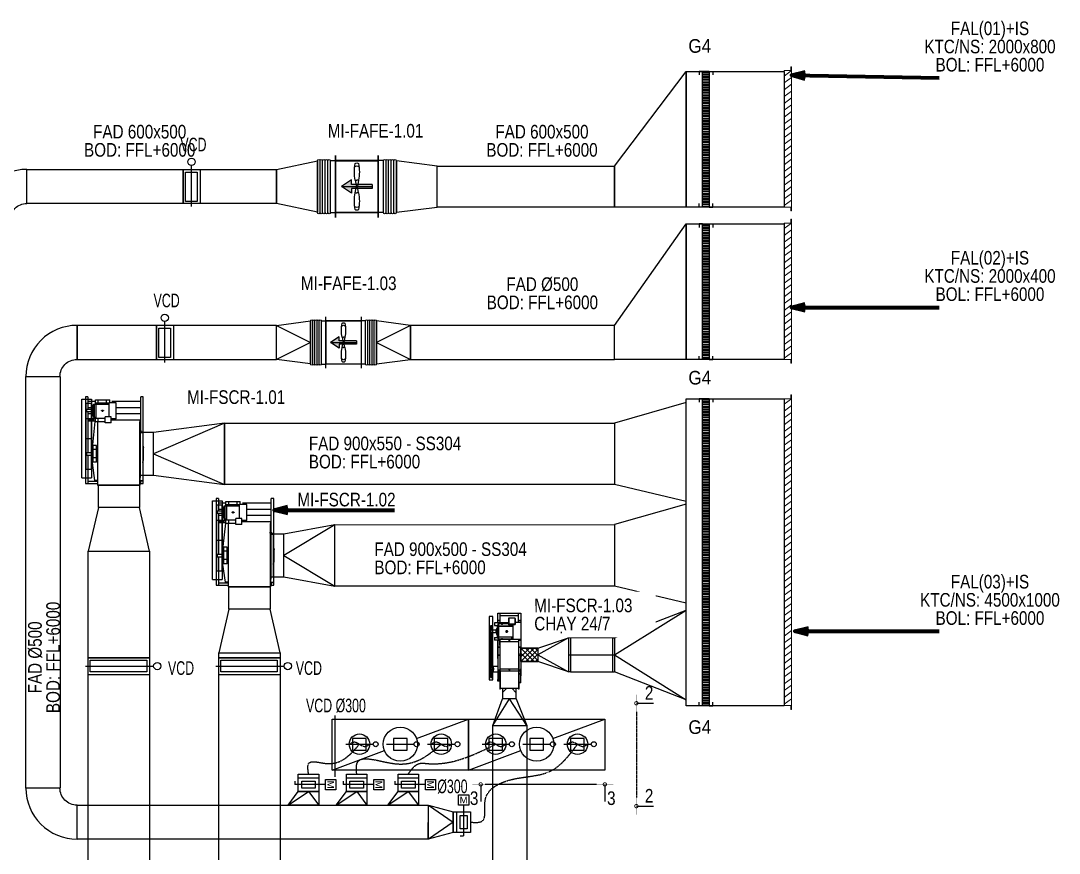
# Model space of a CAD drawing. Header units: millimetres. Extents: x -22127 to 62521, y -20076 to 86586.
# Drawn here: x 30710 to 45948, y 70063 to 82272 of the extents above; entities that cross this region are included whole.
import ezdxf
from ezdxf.enums import TextEntityAlignment as Align

# ---------------------------------------------------------------- set-up
doc = ezdxf.new("R2010")
doc.units = ezdxf.units.MM
for name, pattern in [('ACAD_ISO10W100', [18, 12, -3, 0, -3]), ('DASHED', [0.75, 0.5, -0.25]), ('HIDDEN', [9.525, 6.35, -3.175])]:
    doc.linetypes.add(name, pattern=pattern)
doc.layers.add('A-ANOT--- TEXT', color=8, linetype='Continuous', lineweight=5)
for name, color, linetype in [('ACMV -  thong gio', 6, 'Continuous'), ('CCL-Room Name', 7, 'Continuous'), ('Equiment', 7, 'Continuous'), ('EQUIPMENT', 6, 'Continuous'), ('FAD', 3, 'Continuous'), ('FAD-TEXT', 7, 'Continuous'), ('SEAS-CCL-EQUIP-TXT', 7, 'Continuous'), ('SEAS-CCL-FAD-TXT', 7, 'Continuous'), ('SEAS-E&E-FAD', 3, 'Continuous'), ('SEAS-HLL-FAD', 3, 'Continuous'), ('SECTION', 1, 'Continuous'), ('TEXT', 7, 'Continuous'), ('TKS- AC', 6, 'Continuous'), ('TKS-EA', 30, 'Continuous'), ('TKS-OA', 3, 'Continuous'), ('TKS-PEA', 6, 'Continuous')]:
    doc.layers.add(name, color=color, linetype=linetype)
doc.styles.add('Arial', font='arial.ttf', dxfattribs={"width": 0.8, "height": 2})
doc.styles.add('Seas-Arial', font='arial.ttf', dxfattribs={"width": 0.9})
doc.styles.get("Standard").update_dxf_attribs({"font": 'arial.ttf'})
doc.styles.add('TE_Arial', font='arial.ttf', dxfattribs={"width": 0.8})
doc.dimstyles.new('HVAC - 100', dxfattribs={"dimscale": 100, "dimtxt": 2, "dimasz": 2, "dimexe": 1, "dimexo": 3, "dimgap": 1.5, "dimtad": 1, "dimdec": 0, "dimzin": 9, "dimdsep": 46, "dimtxsty": 'Seas-Arial', "dimcen": 0, "dimclrd": 256, "dimclre": 256, "dimclrt": 7, "dimadec": 0, "dimazin": 2, "dimtfac": 1, "dimtdec": 0, "dimtofl": 0, "dimtmove": 0, "dimatfit": 3, "dimfxl": 0.5, "dimtolj": 1, "dimtzin": 0, "dimarcsym": 0})
doc.dimstyles.new('HVAC 1-150', dxfattribs={"dimscale": 150, "dimtxt": 2, "dimasz": 2, "dimexe": 1, "dimexo": 2, "dimgap": 1, "dimtad": 1, "dimtoh": 1, "dimdec": 0, "dimrnd": 5, "dimzin": 0, "dimdsep": 46, "dimtxsty": 'TE_Arial', "dimblk": 'DOTSMALL', "dimcen": 0.09, "dimclrt": 7, "dimadec": 0, "dimazin": 0, "dimtfac": 1, "dimtdec": 0, "dimtix": 1, "dimtofl": 0, "dimtmove": 2, "dimatfit": 3, "dimldrblk": 'DOTSMALL', "dimfxl": 1, "dimtfill": 1, "dimfrac": 2, "dimtolj": 1, "dimtzin": 0, "dimarcsym": 0})
pattern_1 = [(90, (-87955.386, -325), (-38.1, 0), []), (90, (-87942.686, -312.3), (-38.1, 0), [])]

# ---------------------------------------------------------------- blocks, each defined once
blk = doc.blocks.new('$N-mt5')
at = {"layer": 'ACMV -  thong gio', "color": 0, "linetype": 'Continuous'}
blk.add_lwpolyline([(0, 0, 0, 0, 0), (0.25, 0, 0, 0, 0), (0.25, 0.25, 0, 0, 0), (0.5, -0.25, 0, 0, 0), (0.5, 0, 0, 0, 0), (0.75, 0, 0.15, 0, 0), (1, 0, 0, 0, 0)], format="xyseb", dxfattribs=at)
blk = doc.blocks.new('*U15')
at = {"layer": 'A-ANOT--- TEXT', "color": 0, "linetype": 'ByBlock'}
for p, q in [((-100, 0), (-100, -2000)), ((-100, 0), (11, 0)), ((11, 0), (-100, -80)), ((11, 56), (0, 56)), ((0, 56), (0, 0)), ((11, 56), (11, -2056)), ((11, -100), (-100, -180)), ((11, -100), (-100, -180)), ((11, -200), (-100, -280)), ((11, -300), (-100, -380)), ((11, -400), (-100, -480)), ((11, -500), (-100, -580)), ((11, -600), (-100, -680)), ((11, -700), (-100, -780)), ((11, -800), (-100, -880)), ((11, -900), (-100, -980)), ((11, -1000), (-100, -1080)), ((11, -1100), (-100, -1180)), ((11, -1200), (-100, -1280)), ((11, -1300), (-100, -1380)), ((11, -1400), (-100, -1480)), ((11, -1500), (-100, -1580)), ((11, -1600), (-100, -1680)), ((11, -1700), (-100, -1780)), ((11, -1800), (-100, -1880)), ((11, -1900), (-100, -1980)), ((11, -2000), (-100, -2000)), ((0, -2056), (0, -2000)), ((11, -2056), (0, -2056))]:
    blk.add_line(p, q, dxfattribs=at)
at = {"layer": 'A-ANOT--- TEXT', "color": 1, "linetype": 'ByBlock', "xscale": 259.2166644586388, "yscale": 259.2166644586388, "zscale": 259.2166644586388, "rotation": 180}
for p in [(334, -100), (334, -300), (334, -500), (334, -700), (334, -900), (334, -1100), (334, -1300), (334, -1500), (334, -1700), (334, -1900)]:
    blk.add_blockref('$N-mt5', p, dxfattribs=at)
blk = doc.blocks.new('FAN')
blk.add_hatch(color=1).paths.add_polyline_path([(-2.52, 0.34), (-2.52, -0.34), (0.87, -0.34), (0.87, -1.1), (2.52, 0), (0.87, 1.1), (0.87, 0.34)])
at = {"color": 0}
for p, q in [((-6.44, -4.22), (-6.44, 4.22)), ((-6.01, -4.22), (-6.01, 4.22)), ((-5.59, -4.22), (-5.59, 4.22)), ((-5.17, -4.22), (-5.17, 4.22)), ((-4.75, -4.22), (-4.75, 4.22)), ((-4.32, -4.22), (-4.32, 4.22)), ((-4.32, 4.22), (-3.48, 4.22)), ((3.48, 4.34), (3.48, -4.11)), ((4.32, 4.22), (3.48, 4.22)), ((4.32, -4.22), (4.32, 4.22)), ((4.75, -4.22), (4.75, 4.22)), ((5.17, -4.22), (5.17, 4.22)), ((5.59, -4.22), (5.59, 4.22)), ((6.01, -4.22), (6.01, 4.22)), ((6.44, -4.22), (6.44, 4.22)), ((-0.28, 1.02), (0, 1.02)), ((-0.28, 1.02), (-0.08, 0)), ((0.28, 1.02), (0, 1.02)), ((0.28, 1.02), (0.08, 0)), ((-0.28, -1.02), (-0.08, 0)), ((-0.28, -1.02), (0, -1.02)), ((0.28, -1.02), (0, -1.02)), ((0.28, -1.02), (0.08, 0)), ((-4.32, -4.22), (-3.48, -4.22)), ((4.32, -4.22), (3.48, -4.22))]:
    blk.add_line(p, q, dxfattribs=at)
at = {"color": 1}
for p, q in [((-2.52, 0.34), (0.87, 0.34)), ((-2.52, 0.34), (-2.52, -0.34)), ((2.52, 0), (-2.52, 0)), ((0.87, 0.34), (0.87, 1.1)), ((0.87, 1.1), (2.52, 0)), ((0.87, -1.1), (2.52, 0)), ((-2.52, -0.34), (0.87, -0.34)), ((0.87, -0.34), (0.87, -1.1))]:
    blk.add_line(p, q, dxfattribs=at)
at = {"color": 0, "const_width": 0.282}
for points in [[(-3.48, 4.22), (-3.48, 5.07)], [(3.48, 4.22), (3.48, 5.07)], [(-3.48, -4.22), (-3.48, -5.07)], [(3.48, -4.22), (3.48, -5.07)]]:
    blk.add_lwpolyline(points, dxfattribs=at)
blk.add_lwpolyline([(3.48, -4.22), (3.48, 4.22), (-3.48, 4.22), (-3.48, -4.22)], close=True, dxfattribs=at)
at = {"color": 0}
for centre, radius, start, end in [((-6.22, 4.22), 0.211, 0, 180), ((-5.8, 4.22), 0.211, 0, 180), ((-5.38, 4.22), 0.211, 0, 180), ((-4.96, 4.22), 0.211, 0, 180), ((-4.53, 4.22), 0.211, 0, 180), ((6.79, 2.38), 7.2, 169.0619, 190.9381), ((0, 2.93), 0.46, 37.4042, 142.5958), ((0, 3.43), 0.429, 49.0137, 130.9863), ((-6.79, 2.38), 7.2, 349.0619, 10.9381), ((4.53, 4.22), 0.211, 0, 180), ((4.96, 4.22), 0.211, 0, 180), ((5.38, 4.22), 0.211, 0, 180), ((5.8, 4.22), 0.211, 0, 180), ((6.22, 4.22), 0.211, 0, 180), ((6.79, -2.38), 7.2, 169.0619, 190.9381), ((-6.79, -2.38), 7.2, 349.0619, 10.9381), ((0, -2.93), 0.46, 217.4042, 322.5958), ((-6.22, -4.22), 0.211, 180, 0), ((-5.8, -4.22), 0.211, 180, 0), ((-5.38, -4.22), 0.211, 180, 0), ((-4.96, -4.22), 0.211, 180, 0), ((-4.53, -4.22), 0.211, 180, 0), ((0, -3.43), 0.429, 229.0137, 310.9863), ((4.53, -4.22), 0.211, 180, 0), ((4.96, -4.22), 0.211, 180, 0), ((5.38, -4.22), 0.211, 180, 0), ((5.8, -4.22), 0.211, 180, 0), ((6.22, -4.22), 0.211, 180, 0)]:
    blk.add_arc(centre, radius, start, end, dxfattribs=at)
blk = doc.blocks.new('*U35')
h = blk.add_hatch()
h.set_pattern_fill('ANSI32', color=8, scale=4, angle=45)
h.set_pattern_definition(pattern_1)
h.paths.add_polyline_path([(0, 0), (1988, 0), (1988, 100), (0, 100)])
at = {"color": 0}
for points in [[(0, 100), (0, 150), (50, 150)], [(0, 0), (0, -50), (50, -50)], [(1988, 100), (1988, 150), (1938, 150)], [(1988, 0), (1988, -50), (1938, -50)]]:
    blk.add_lwpolyline(points, dxfattribs=at)
blk.add_lwpolyline([(0, 0), (1988, 0), (1988, 100), (0, 100)], close=True, dxfattribs=at)
blk = doc.blocks.new('*U37')
at = {"layer": 'A-ANOT--- TEXT', "color": 0, "linetype": 'ByBlock'}
for p, q in [((-100, 0), (-100, -4500)), ((-100, 0), (11, 0)), ((11, 0), (-100, -80)), ((11, 56), (0, 56)), ((0, 56), (0, 0)), ((11, 56), (11, -4556)), ((11, -100), (-100, -180)), ((11, -100), (-100, -180)), ((11, -200), (-100, -280)), ((11, -300), (-100, -380)), ((11, -400), (-100, -480)), ((11, -500), (-100, -580)), ((11, -600), (-100, -680)), ((11, -700), (-100, -780)), ((11, -800), (-100, -880)), ((11, -900), (-100, -980)), ((11, -1000), (-100, -1080)), ((11, -1100), (-100, -1180)), ((11, -1200), (-100, -1280)), ((11, -1300), (-100, -1380)), ((11, -1400), (-100, -1480)), ((11, -1500), (-100, -1580)), ((11, -1600), (-100, -1680)), ((11, -1700), (-100, -1780)), ((11, -1800), (-100, -1880)), ((11, -1900), (-100, -1980)), ((11, -2000), (-100, -2080)), ((11, -2100), (-100, -2180)), ((11, -2200), (-100, -2280)), ((11, -2300), (-100, -2380)), ((11, -2400), (-100, -2480)), ((11, -2500), (-100, -2580)), ((11, -2600), (-100, -2680)), ((11, -2700), (-100, -2780)), ((11, -2800), (-100, -2880)), ((11, -2900), (-100, -2980)), ((11, -3000), (-100, -3080)), ((11, -3100), (-100, -3180)), ((11, -3200), (-100, -3280)), ((11, -3300), (-100, -3380)), ((11, -3400), (-100, -3480)), ((11, -3500), (-100, -3580)), ((11, -3600), (-100, -3680)), ((11, -3700), (-100, -3780)), ((11, -3800), (-100, -3880)), ((11, -3900), (-100, -3980)), ((11, -4000), (-100, -4080)), ((11, -4100), (-100, -4180)), ((11, -4200), (-100, -4280)), ((11, -4300), (-100, -4380)), ((11, -4400), (-100, -4480)), ((11, -4500), (-100, -4500)), ((0, -4556), (0, -4500)), ((11, -4556), (0, -4556))]:
    blk.add_line(p, q, dxfattribs=at)
at = {"layer": 'A-ANOT--- TEXT', "color": 1, "linetype": 'ByBlock', "xscale": 259.2166644586388, "yscale": 259.2166644586388, "zscale": 259.2166644586388, "rotation": 180}
for p in [(334, -100), (334, -300), (334, -500), (334, -700), (334, -900), (334, -1100), (334, -1300), (334, -1500), (334, -1700), (334, -1900), (334, -2100), (334, -2300), (334, -2500), (334, -2700), (334, -2900), (334, -3100), (334, -3300), (334, -3500), (334, -3700), (334, -3900), (334, -4100), (334, -4300)]:
    blk.add_blockref('$N-mt5', p, dxfattribs=at)
blk = doc.blocks.new('*U38')
h = blk.add_hatch()
h.set_pattern_fill('ANSI32', color=8, scale=4, angle=45)
h.set_pattern_definition(pattern_1)
h.paths.add_polyline_path([(0, 0), (4501, 0), (4501, 100), (0, 100)])
at = {"color": 0}
for points in [[(0, 100), (0, 150), (50, 150)], [(0, 0), (0, -50), (50, -50)], [(4501, 100), (4501, 150), (4451, 150)], [(4501, 0), (4501, -50), (4451, -50)]]:
    blk.add_lwpolyline(points, dxfattribs=at)
blk.add_lwpolyline([(0, 0), (4501, 0), (4501, 100), (0, 100)], close=True, dxfattribs=at)
blk = doc.blocks.new('A$7E961B820292F0')
for p, q in [((0, -1272), (0, 0)), ((0, 0), (176, 0)), ((35, -419), (35, 0)), ((176, -39), (176, 0)), ((182, 0), (176, 0)), ((182, 22), (182, -908)), ((182, 22), (184, 22)), ((184, 22), (184, -908)), ((799, 22), (184, 22)), ((187, 30), (187, 22)), ((187, 30), (190, 30)), ((190, 30), (190, 22)), ((793, 30), (796, 30)), ((793, 30), (793, 22)), ((796, 30), (796, 22)), ((799, 22), (802, 22)), ((799, 22), (799, -908)), ((802, 22), (802, -933)), ((802, 0), (846, 0)), ((807, -39), (807, 0)), ((811, 0), (811, -39)), ((846, 0), (846, -333)), ((-53, -84), (-53, -1241)), ((-53, -84), (89, -84)), ((35, -35), (176, -35)), ((89, -1241), (89, -84)), ((137, -44), (102, -306)), ((176, -39), (137, -39)), ((137, -44), (137, -39)), ((182, -44), (137, -44)), ((802, -44), (846, -44)), ((802, -89), (809, -89)), ((805, -89), (805, -403)), ((807, -39), (846, -39)), ((809, -89), (809, -403)), ((840, -120), (809, -120)), ((809, -125), (840, -125)), ((840, -752), (840, -120)), ((12, -214), (86, -214)), ((12, -214), (12, -1181)), ((85, -1181), (85, -214)), ((22, -419), (107, -419)), ((22, -419), (22, -458)), ((102, -306), (102, -419)), ((107, -470), (107, -407)), ((107, -407), (109, -407)), ((162, -317), (109, -317)), ((109, -560), (109, -317)), ((162, -378), (109, -378)), ((162, -317), (162, -560)), ((805, -403), (805, -788)), ((809, -403), (809, -788)), ((840, -311), (846, -333)), ((840, -365), (846, -365)), ((846, -417), (840, -417)), ((846, -333), (851, -350)), ((846, -365), (848, -365)), ((849, -417), (846, -417)), ((848, -416), (848, -365)), ((849, -460), (849, -417)), ((851, -350), (851, -527)), ((22, -458), (107, -458)), ((35, -1052), (35, -458)), ((102, -458), (102, -571)), ((137, -912), (102, -571)), ((107, -470), (109, -470)), ((162, -499), (109, -499)), ((162, -560), (109, -560)), ((846, -460), (840, -460)), ((840, -513), (846, -513)), ((840, -566), (846, -544)), ((849, -460), (846, -460)), ((846, -513), (848, -513)), ((846, -544), (851, -527)), ((846, -544), (846, -1272)), ((848, -461), (848, -513)), ((12, -664), (86, -664)), ((809, -752), (837, -752)), ((837, -757), (809, -757)), ((837, -752), (840, -752)), ((840, -757), (837, -757)), ((840, -752), (840, -757)), ((145, -908), (145, -971)), ((289, -908), (145, -908)), ((189, -908), (189, -955)), ((289, -894), (289, -980)), ((378, -894), (289, -894)), ((378, -894), (378, -980)), ((824, -770), (787, -770)), ((802, -788), (809, -788)), ((811, -770), (811, -1272)), ((12, -956), (85, -956)), ((22, -1052), (22, -1086)), ((93, -1052), (22, -1052)), ((35, -921), (146, -921)), ((126, -933), (35, -933)), ((35, -956), (146, -956)), ((109, -1025), (35, -1025)), ((93, -1049), (93, -1088)), ((99, -1049), (93, -1049)), ((99, -1029), (99, -1109)), ((99, -1029), (109, -1029)), ((109, -989), (109, -1149)), ((120, -989), (109, -989)), ((120, -971), (120, -1167)), ((154, -971), (120, -971)), ((134, -971), (134, -1167)), ((154, -1182), (154, -955)), ((289, -955), (154, -955)), ((262, -1066), (238, -1066)), ((378, -980), (289, -980)), ((347, -980), (347, -1187)), ((451, -951), (378, -951)), ((811, -933), (387, -933)), ((451, -950), (451, -1187)), ((811, -1025), (451, -1025)), ((12, -1181), (85, -1181)), ((93, -1086), (22, -1086)), ((35, -1272), (35, -1086)), ((109, -1113), (35, -1113)), ((131, -1204), (35, -1204)), ((99, -1088), (93, -1088)), ((99, -1109), (109, -1109)), ((109, -1149), (120, -1149)), ((120, -1167), (347, -1167)), ((145, -1167), (145, -1229)), ((347, -1182), (155, -1182)), ((189, -1182), (189, -1229)), ((262, -1072), (238, -1072)), ((311, -1182), (311, -1229)), ((451, -1187), (347, -1187)), ((356, -1187), (356, -1229)), ((811, -1204), (387, -1204)), ((811, -1113), (451, -1113)), ((-53, -1241), (89, -1241)), ((35, -1272), (0, -1272)), ((145, -1229), (356, -1229)), ((846, -1272), (811, -1272))]:
    blk.add_line(p, q)
blk.add_lwpolyline([(840, -752), (840, -125), (997, -125), (997, -752)], close=True)
for centre, radius, start, end in [((238, -1069), 2.75, 90, 270), ((250, -1069), 10.6, 14.971, 165.028), ((262, -1069), 2.75, 270, 90), ((250, -1069), 10.6, 194.971, 345.0299)]:
    blk.add_arc(centre, radius, start, end)
blk = doc.blocks.new('A$Cb0355615')
for p, q in [((0, 204), (0, 1)), ((0, 204), (27, 204)), ((0, 201), (30, 201)), ((30, 231), (27, 231)), ((27, 31), (27, 231)), ((30, 231), (30, 31)), ((31, 296), (36, 296)), ((31, 31), (31, 296)), ((36, 31), (36, 296)), ((36, 289), (303, 289)), ((303, 296), (308, 296)), ((303, 31), (303, 296)), ((308, 31), (308, 296)), ((308, 181), (337, 181)), ((308, 181), (313, 181)), ((313, 156), (313, 181)), ((338, 156), (313, 156)), ((337, 181), (337, 156)), ((338, 43), (338, 156)), ((409, 162), (409, -769)), ((464, 162), (409, 162)), ((464, -769), (464, 162)), ((0, -202), (0, 1)), ((2, -434), (2, 31)), ((2, 31), (337, 31)), ((27, -229), (27, 31)), ((30, 31), (30, -229)), ((32, -434), (32, 31)), ((307, 1), (32, 1)), ((307, -434), (307, 31)), ((308, 151), (338, 151)), ((328, 31), (328, 151)), ((399, 43), (328, 43)), ((337, -434), (337, 31)), ((399, 43), (399, -41)), ((399, 13), (401, 13)), ((401, -12), (401, 13)), ((403, 13), (445, 13)), ((403, -11), (403, 13)), ((415, 28), (415, -27)), ((445, 28), (415, 28)), ((427, 128), (427, 28)), ((447, 128), (427, 128)), ((445, 28), (445, -27)), ((445, 13), (445, -11)), ((447, -126), (447, 128)), ((399, -41), (337, -41)), ((337, -149), (338, -149)), ((338, -154), (338, -41)), ((399, -12), (401, -12)), ((403, -11), (445, -11)), ((445, -27), (415, -27)), ((427, -27), (427, -126)), ((427, -126), (447, -126)), ((427, -467), (427, -126)), ((447, -467), (447, -126)), ((0, -199), (30, -199)), ((2, -416), (2, -202)), ((2, -434), (2, -202)), ((30, -229), (27, -229)), ((337, -154), (337, -421)), ((337, -154), (338, -154)), ((337, -429), (337, -156)), ((-2, -682), (-2, -416)), ((-2, -416), (2, -416)), ((2, -434), (337, -434)), ((25, -422), (5, -422)), ((14, -411), (14, -432)), ((32, -416), (32, -349)), ((32, -429), (32, -349)), ((307, -404), (32, -404)), ((116, -649), (116, -434)), ((336, -439), (116, -439)), ((152, -441), (120, -441)), ((124, -439), (124, -434)), ((129, -434), (309, -434)), ((136, -457), (136, -425)), ((148, -439), (148, -434)), ((181, -422), (158, -422)), ((171, -439), (171, -434)), ((241, -439), (241, -434)), ((264, -439), (264, -434)), ((288, -439), (288, -434)), ((296, -439), (296, -434)), ((307, -349), (307, -421)), ((307, -429), (307, -349)), ((326, -660), (326, -439)), ((336, -660), (336, -439)), ((337, -421), (387, -421)), ((337, -424), (337, -423)), ((387, -461), (387, -421)), ((116, -465), (326, -465)), ((326, -471), (116, -471)), ((192, -546), (219, -546)), ((192, -552), (219, -552)), ((326, -459), (336, -459)), ((326, -470), (336, -470)), ((326, -478), (336, -478)), ((348, -459), (336, -459)), ((336, -464), (342, -464)), ((336, -465), (342, -465)), ((336, -471), (342, -471)), ((336, -473), (342, -473)), ((342, -473), (342, -464)), ((348, -639), (348, -459)), ((387, -461), (348, -461)), ((358, -504), (348, -504)), ((358, -594), (348, -594)), ((358, -594), (358, -504)), ((358, -527), (365, -527)), ((358, -571), (365, -571)), ((365, -571), (365, -527)), ((365, -530), (445, -530)), ((365, -568), (445, -568)), ((415, -523), (415, -575)), ((445, -523), (415, -523)), ((445, -575), (415, -575)), ((427, -467), (427, -523)), ((447, -467), (427, -467)), ((427, -575), (427, -632)), ((445, -523), (445, -575)), ((445, -568), (445, -530)), ((447, -632), (447, -467)), ((-2, -682), (81, -682)), ((2, -819), (2, -682)), ((37, -819), (37, -682)), ((81, -740), (81, -655)), ((86, -740), (86, -659)), ((87, -649), (175, -649)), ((87, -651), (175, -651)), ((87, -746), (175, -746)), ((89, -656), (173, -656)), ((89, -743), (173, -743)), ((326, -627), (116, -627)), ((326, -633), (116, -633)), ((176, -740), (176, -659)), ((181, -740), (181, -655)), ((181, -660), (336, -660)), ((181, -677), (294, -677)), ((241, -660), (241, -677)), ((264, -660), (264, -677)), ((288, -660), (288, -677)), ((288, -677), (387, -677)), ((296, -660), (296, -675)), ((302, -677), (302, -819)), ((326, -620), (336, -620)), ((326, -628), (336, -628)), ((326, -639), (336, -639)), ((336, -626), (342, -626)), ((336, -627), (342, -627)), ((336, -633), (342, -633)), ((336, -635), (342, -635)), ((348, -639), (336, -639)), ((337, -677), (337, -819)), ((342, -635), (342, -626)), ((387, -637), (348, -637)), ((387, -677), (387, -637)), ((427, -632), (447, -632)), ((337, -819), (2, -819)), ((37, -779), (302, -779)), ((409, -769), (464, -769))]:
    blk.add_line(p, q)
for centre, radius in [((14, 71), 6), ((14, 19), 5), ((169, 19), 5), ((324, 71), 6), ((324, 19), 5), ((14, -202), 5), ((324, -202), 5), ((14, -319), 6), ((14, -422), 5), ((136, -441), 6), ((169, -422), 5), ((276, -441), 6), ((324, -319), 6), ((324, -422), 5), ((14, -709), 6), ((136, -657), 6), ((276, -657), 6), ((324, -709), 6)]:
    blk.add_circle(centre, radius)
for centre, radius, start, end in [((402, 14), 1.5, 213.456, 299.935), ((402, -12), 1.5, 60.065, 146.5439), ((192, -549), 3.1, 90, 270), ((206, -549), 12, 14.971, 165.0298), ((206, -549), 12, 194.971, 345.028), ((206, -549), 8, 22.799, 157.2033), ((206, -549), 8, 202.8, 337.198), ((219, -549), 3.1, 270, 90), ((87, -655), 6, 90, 180), ((87, -657), 6, 90, 180), ((87, -740), 6, 180, 270), ((89, -659), 3, 90, 180), ((89, -740), 3, 180, 270), ((173, -659), 3, 0, 90), ((173, -740), 3, 270, 0), ((175, -655), 6, 0, 90), ((175, -657), 6, 0, 90), ((175, -740), 6, 270, 0), ((294, -675), 2, 270, 0.021)]:
    blk.add_arc(centre, radius, start, end)
at = {"layer": 'TKS-EA', "color": 8, "linetype": 'Continuous'}
for p, q in [((72, 345), (128, 289)), ((266, 343), (212, 289))]:
    blk.add_line(p, q, dxfattribs=at)
at = {"layer": 'TKS-PEA'}
for p, q in [((72, 289), (266, 289)), ((0, -100), (0, 100))]:
    blk.add_line(p, q, dxfattribs=at)
blk = doc.blocks.new('*U39')
at = {"color": 0, "linetype": 'ByBlock', "lineweight": -2}
for p, q in [((-550, 200), (-550, -300)), ((-520, 200), (-550, 200)), ((92, 200), (122, 200)), ((122, 200), (122, -300)), ((-520, -300), (-550, -300)), ((92, -300), (122, -300))]:
    blk.add_line(p, q, dxfattribs=at)
at = {"color": 8, "linetype": 'ByBlock', "lineweight": -2}
for p, q in [((-520, 200), (-520, -300)), ((92, 200), (92, -300)), ((122, -50), (-550, -50))]:
    blk.add_line(p, q, dxfattribs=at)
at = {"color": 0, "linetype": 'ByBlock', "lineweight": -2}
for points in [[(-520, 200), (92, 200)], [(92, -300), (-520, -300)]]:
    blk.add_lwpolyline(points, dxfattribs=at)
blk = doc.blocks.new('_DotSmall')
at = {"color": 0, "linetype": 'ByBlock', "const_width": 0.5}
blk.add_lwpolyline([(-0.0625, 0, 1), (0.0625, 0, 1)], format="xyb", close=True, dxfattribs=at)
blk = doc.blocks.new('A$7E99BD17341A8')
at = {"layer": 'FAD'}
for p, q in [((-175, 550), (-25, 550)), ((-175, 400), (-175, 550)), ((-25, 550), (-25, 400)), ((-25, 400), (-175, 400)), ((-100, 400), (-100, -50)), ((-200, 300), (0, 300)), ((-200, 0), (-200, 300)), ((-150, 250), (-50, 250)), ((-150, 50), (-150, 250)), ((-50, 250), (-50, 50)), ((0, 300), (0, 0)), ((0, 0), (-200, 0)), ((-50, 50), (-150, 50)), ((-150, -50), (-100, -50))]:
    blk.add_line(p, q, dxfattribs=at)
blk.add_text('M', height=100, dxfattribs=at).set_placement((-100, 475), align=Align.MIDDLE_CENTER)
blk = doc.blocks.new('SECTION')
at = {"layer": 'SECTION', "const_width": 15}
blk.add_lwpolyline([(-375, 0), (375, 0)], dxfattribs=at)
at = {"layer": 'SECTION'}
blk.add_leader([(0, 0), (0, -750)], dimstyle='HVAC 1-150', override={"dimgap": 1, "dimtad": 0}, dxfattribs=at)

msp = doc.modelspace()

# ---------------------------------------------------------------- linework, layer by layer
for points in [[(35280, 72029.6), (37280, 72029.6), (37280, 71279.6), (35280, 71279.6)], [(37280, 72029.6), (39280, 72029.6), (39280, 71279.6), (37280, 71279.6)]]:
    msp.add_lwpolyline(points, close=True)
at = {"color": 8}
for points in [[(36516.2, 71743.2), (37280, 72029.6)], [(38516.2, 71743.2), (39280, 72029.6)], [(35280, 71279.6), (36048.2, 71567.7)], [(37280, 71279.6), (38048.2, 71567.7)], [(34632.7, 70768.2), (34932.7, 70968.2), (35082.8, 70768.2)], [(35340.2, 70768.2), (35640.2, 70968.2), (35790.2, 70768.2)], [(36096.9, 70768.2), (36397, 70968.2), (36547, 70768.2)], [(36690.6, 70768.2), (37053.1, 70518.2), (36690.7, 70268.2)]]:
    msp.add_lwpolyline(points, dxfattribs=at)
at = {"linetype": 'DASHED'}
for points in [[(34932.6, 71223.6), (34937.3, 71380.4), (35206.9, 71378.2), (35679.9, 71661.4)], [(35640.1, 71223.6), (35644.7, 71380.4), (36242.6, 71372.2), (36880.1, 71661.4)], [(36396.9, 71223.6), (36568.1, 71380.4), (36671.2, 71378.2), (37679.9, 71661.4)], [(37308.6, 70518), (37482.5, 70535.7), (37526.5, 70847.1), (37803.5, 71110.8), (38495.8, 71274), (38880.1, 71661.4)]]:
    msp.add_spline(points, degree=3, dxfattribs=at)
at = {"layer": 'SEAS-HLL-FAD'}
for p, q in [((39420.6, 73221.7), (40471.5, 73628.6)), ((38296.5, 73068.7), (38749.2, 73221.7)), ((38172.8, 73068.7), (38046.5, 72942.4)), ((38296.5, 73068.7), (38046.5, 73068.7)), ((38170.9, 72874.7), (38046.5, 72999.1)), ((38241.6, 72874.7), (38047.6, 73068.7)), ((38243.5, 73068.7), (38049.5, 72874.7)), ((38296.5, 72890.5), (38118.3, 73068.7)), ((38296.5, 73050.9), (38120.2, 72874.7)), ((38296.5, 72961.2), (38189, 73068.7)), ((38296.5, 73031.9), (38259.8, 73068.7)), ((38046.5, 72874.7), (38296.5, 72874.7)), ((38296.5, 72980.2), (38190.9, 72874.7)), ((38296.5, 72909.5), (38261.7, 72874.7)), ((38749, 72721.7), (38296.5, 72874.7)), ((40471.6, 72314.7), (39420.6, 72721.7)), ((37637, 71933.5), (37778.5, 72328)), ((37978.5, 72328), (37778.5, 72328)), ((37978.5, 72328), (38137, 71933.5))]:
    msp.add_line(p, q, dxfattribs=at)
at = {"layer": 'SEAS-HLL-FAD', "color": 8}
for p, q in [((38749.2, 73221.7), (38296.5, 72971.7)), ((38296.5, 72971.7), (38749, 72721.7)), ((39420.6, 72971.7), (40471.5, 72314.7)), ((37637, 71933.5), (37879.5, 72328)), ((38137, 71933.5), (37879.5, 72328))]:
    msp.add_line(p, q, dxfattribs=at)
at = {"layer": 'SEAS-HLL-FAD'}
for points in [[(39420.5, 79540.5), (39420.4, 80140.4), (40471.5, 81528.4), (40471.5, 79540.5)], [(40471.5, 81528.4), (41910, 81528.4), (41910, 79540.5), (40471.5, 79540.5)], [(35062.7, 80218.4), (35062.7, 79462.4), (34462.7, 79590.5), (34462.7, 80090.5)], [(36221.1, 80218.4), (36221.1, 79462.4), (36821.1, 79540.5), (36821.1, 80140.5)], [(30799.9, 80092.7), (34462.7, 80090.5), (34462.7, 79590.5), (30799.9, 79592.7)], [(36821.1, 80140.5), (39420.4, 80140.4), (39420.5, 79540.5), (36821.1, 79540.5)], [(39420.5, 77304), (39420.5, 77804), (40471.5, 79292), (40471.5, 77304)], [(40471.5, 79292), (41910, 79292), (41910, 77304), (40471.5, 77304)], [(34962.7, 77869), (34962.7, 77239), (34462.7, 77304), (34462.7, 77804)], [(35928.1, 77869), (35928.1, 77239), (36428.1, 77304), (36428.1, 77804)], [(31535.5, 77804.2), (31535.5, 77304.2), (34462.7, 77304), (34462.7, 77804)], [(36428.1, 77804), (36428.1, 77304), (39420.5, 77304), (39420.5, 77804)], [(31286.1, 77054.8), (31286.1, 71017.6), (30786.1, 71017.6), (30786.1, 77054.8)], [(31701.2, 74491.7), (32601.2, 74491.7), (32452.6, 75134.9), (31849.6, 75134.9), (31701.2, 74491.7)], [(31701.2, 74491.7), (32601.2, 74491.7), (32601.1, 65426.5), (31701.1, 65426.5)], [(33616.8, 73000.8), (34516.8, 73000.8), (34368.3, 73644.1), (33765.3, 73644.1), (33616.8, 73000.8)], [(33616.8, 73000.8), (34516.8, 73000.8), (34516.8, 65406.2), (33616.8, 65406.2)], [(38046, 73068.7), (38296.5, 73068.7), (38296.5, 72874.7), (38046, 72874.7)], [(34632.7, 70768.2), (34782.7, 70968.2), (35082.8, 70968.2), (35082.8, 70768.2)], [(35340.2, 70768.2), (35490.1, 70968.2), (35790.2, 70968.2), (35790.2, 70768.2)], [(36096.9, 70768.2), (36246.9, 70968.2), (36547, 70968.2), (36547, 70768.2)], [(31535.7, 70768), (36690.5, 70768.2), (36690.5, 70268.2), (31535.7, 70268)]]:
    msp.add_lwpolyline(points, close=True, dxfattribs=at)
for points in [[(30799.9, 79592.9), (30799.9, 80092.5, 0.4142136), (30050.5, 79343.1), (30550.1, 79343.1, -0.4142136), (30799.9, 79592.9)], [(31535.7, 77304.6), (31535.7, 77804.2, 0.4142136), (30786.3, 77054.8), (31285.9, 77054.8, -0.4142136), (31535.7, 77304.6)], [(31285.9, 71017.6), (30786.3, 71017.6, 0.4142136), (31535.7, 70268.2), (31535.7, 70767.8, -0.4142136), (31285.9, 71017.6)]]:
    msp.add_lwpolyline(points, format="xyb", close=True, dxfattribs=at)
for points in [[(38749, 73221.6), (38748.9, 72721.7)], [(37978.5, 72328), (37978.5, 72476.4), (37778.5, 72476.4), (37778.5, 72328)]]:
    msp.add_lwpolyline(points, dxfattribs=at)
for centre in [(35679.9, 71661.4), (36880.1, 71661.4), (37679.9, 71661.4), (38880.1, 71661.4)]:
    msp.add_circle(centre, 150, dxfattribs=at)
at = {"layer": 'SECTION', "linetype": 'ACAD_ISO10W100'}
msp.add_lwpolyline([(39743.4, 72137.3), (39743.4, 70878.2)], dxfattribs=at)
at = {"layer": 'SECTION', "linetype": 'HIDDEN'}
msp.add_lwpolyline([(39156, 71071.8), (37522.3, 71071.8)], dxfattribs=at)
at = {"layer": 'TKS- AC'}
for centre in [(36280, 71661.4), (38280, 71661.4)]:
    msp.add_circle(centre, 250, dxfattribs=at)
at = {"layer": 'TKS- AC', "color": 8, "linetype": 'DASHED'}
for points in [[(35529.9, 71661.4), (35605.7, 71694.6), (35679.9, 71661.4), (35754.1, 71629.5), (35829.9, 71661.4)], [(36730.1, 71661.4), (36805.9, 71694.6), (36880.1, 71661.4), (36954.3, 71629.5), (37030.1, 71661.4)], [(37529.9, 71661.4), (37605.7, 71694.6), (37679.9, 71661.4), (37754.1, 71629.5), (37829.9, 71661.4)], [(38730.1, 71661.4), (38805.9, 71694.6), (38880.1, 71661.4), (38954.3, 71629.5), (39030.1, 71661.4)]]:
    msp.add_spline(points, degree=3, dxfattribs=at)
at = {"layer": 'TKS-OA'}
for p, q in [((33216.2, 79548.7), (33215.7, 80150.3)), ((33093.9, 79591.7), (33093.4, 80091.7)), ((33093.4, 80091.7), (33093.9, 79591.7)), ((33343.4, 80091.7), (33343.9, 79591.7)), ((33343.4, 80091.7), (33343.9, 79591.7)), ((32823.2, 77261), (32822.6, 77862.6)), ((32700.9, 77304.1), (32700.3, 77804.1)), ((32700.3, 77804.1), (32700.9, 77304.1)), ((32950.3, 77804.1), (32950.9, 77304.1)), ((32950.3, 77804.1), (32950.9, 77304.1)), ((40471.4, 76674.5), (39420.4, 76371.6)), ((33701.6, 76371.5), (32656.3, 76235.3)), ((33701.4, 76371.5), (33701.4, 75471.5)), ((32656.3, 75607.9), (33701.6, 75471.5)), ((40471.4, 75218.8), (39420.4, 75471.6)), ((40471.5, 75183.5), (39420.6, 74881.6)), ((35320.7, 74880.6), (34572, 74744.4)), ((34572, 74117), (35320.7, 73980.6)), ((40471.5, 73727.8), (39420.5, 73980.6)), ((31701.1, 72929.9), (32601.1, 72929.9)), ((32601.1, 72929.9), (31701.1, 72929.9)), ((34516.8, 72929.9), (33616.8, 72929.9)), ((33616.8, 72929.9), (34516.8, 72929.9)), ((31658.1, 72807.6), (32659.7, 72807.6)), ((33573.8, 72807.6), (34575.4, 72807.6)), ((32601.1, 72679.9), (31701.1, 72679.9)), ((32601.1, 72679.9), (31701.1, 72679.9)), ((34516.8, 72679.9), (33616.8, 72679.9)), ((34516.8, 72679.9), (33616.8, 72679.9)), ((35320.5, 72084.9), (35320.5, 71184.9)), ((35479, 71661.4), (35880.9, 71661.4)), ((36079.1, 71661.4), (36480.9, 71661.4)), ((36679.1, 71661.4), (37081, 71661.4)), ((37479, 71661.4), (37880.9, 71661.4)), ((38079.1, 71661.4), (38480.9, 71661.4)), ((38679.1, 71661.4), (39081, 71661.4))]:
    msp.add_line(p, q, dxfattribs=at)
at = {"layer": 'TKS-OA', "color": 8}
for p, q in [((34462.7, 77804), (34962.7, 77554)), ((36428.1, 77804), (35928.1, 77554)), ((34962.7, 77554), (34462.7, 77304)), ((35928.1, 77554), (36428.1, 77304)), ((33701.6, 76371.5), (32656.3, 75921.6)), ((32656.3, 75921.6), (33701.6, 75471.5)), ((35320.7, 74880.6), (34572, 74430.7)), ((34572, 74430.7), (35320.7, 73980.6))]:
    msp.add_line(p, q, dxfattribs=at)
at = {"layer": 'TKS-OA', "color": 7}
for points in [[(33298.5, 80049.8), (33299.1, 79619.5), (33128.4, 79619.5), (33127.9, 80049.8)], [(32905.5, 77762.1), (32906, 77331.8), (32735.4, 77331.8), (32734.8, 77762.1)], [(32559.2, 72724.7), (31728.9, 72724.7), (31728.9, 72895.4), (32559.2, 72895.4)], [(34474.9, 72724.8), (33644.6, 72724.8), (33644.6, 72895.4), (34474.9, 72895.4)], [(35778.4, 71744.2), (35577.8, 71744.2), (35577.8, 71573.6), (35778.4, 71573.6)], [(36378.5, 71744.2), (36177.9, 71744.2), (36177.9, 71573.6), (36378.5, 71573.6)], [(36978.6, 71744.2), (36777.9, 71744.2), (36777.9, 71573.6), (36978.6, 71573.6)], [(37778.4, 71744.2), (37577.8, 71744.2), (37577.8, 71573.6), (37778.4, 71573.6)], [(38378.5, 71744.2), (38177.9, 71744.2), (38177.9, 71573.6), (38378.5, 71573.6)], [(38978.6, 71744.2), (38777.9, 71744.2), (38777.9, 71573.6), (38978.6, 71573.6)]]:
    msp.add_lwpolyline(points, close=True, dxfattribs=at)
at = {"layer": 'TKS-OA'}
for points in [[(41910, 76726.3), (41910, 72226.2), (40471.5, 72226.2), (40471.5, 76726.3)], [(32452.6, 75461.5), (32452.6, 75134.9), (31849.6, 75134.9), (31849.6, 75461.5)], [(35320.5, 73980.6), (35320.5, 74880.6), (39420.5, 74881.6), (39420.5, 73980.6)], [(34368.3, 73970.6), (34368.3, 73644.1), (33765.3, 73644.1), (33765.3, 73970.6)], [(37637, 71933.5), (38137, 71933.5), (38135, 66423.9), (37635, 66423.9)], [(34782.5, 71223.6), (35082.8, 71223.6), (35082.8, 70968.2), (34782.5, 70968.2)], [(35489.9, 71223.6), (35790.2, 71223.6), (35790.2, 70968.2), (35489.9, 70968.2)], [(36246.7, 71223.6), (36547, 71223.6), (36547, 70968.2), (36246.7, 70968.2)], [(36690.6, 70768.2), (37053.1, 70668.2), (37053.1, 70368.2), (36690.5, 70268.2)], [(37308.6, 70668.2), (37308.6, 70367.9), (37053.1, 70367.9), (37053.1, 70668.2)]]:
    msp.add_lwpolyline(points, close=True, dxfattribs=at)
for centre, radius in [((33215.7, 80203.7), 53.4), ((32822.6, 77916), 53.4), ((32713.1, 72807.6), 53.4), ((34628.8, 72807.6), 53.4), ((35917.8, 71661.4), 37), ((36517.9, 71661.4), 37), ((37118, 71661.4), 37), ((37917.8, 71661.4), 37), ((38517.9, 71661.4), 37), ((39118, 71661.4), 37)]:
    msp.add_circle(centre, radius, dxfattribs=at)

# ---------------------------------------------------------------- block references
at = {"layer": 'A-ANOT--- TEXT', "color": 3, "linetype": 'ByBlock'}
for name, p in [('*U15', (42010, 81540.5)), ('*U15', (42010, 79304)), ('*U37', (42010, 76727.3))]:
    msp.add_blockref(name, p, dxfattribs=at)
at = {"layer": 'Equiment', "rotation": 359.9999999999997}
for p, xscale, yscale, zscale in [((35641.9, 79840.5), -90, 90, 90), ((35445.4, 77554), -75, 75, 75)]:
    msp.add_blockref('FAN', p, dxfattribs=dict(at, xscale=xscale, yscale=yscale, zscale=zscale))
at = {"layer": 'EQUIPMENT', "xscale": -1, "rotation": 179.9997625391344}
for p in [(31659.5, 75483), (33575.2, 73992.2)]:
    msp.add_blockref('A$7E961B820292F0', p, dxfattribs=at)
at = {"layer": 'EQUIPMENT', "rotation": 180.0002994376532}
msp.add_blockref('A$Cb0355615', (38047.6, 72765.6), dxfattribs=at)
at = {"layer": 'SEAS-E&E-FAD', "xscale": -1, "rotation": 269.999917927504}
for name, p in [('*U35', (40713, 79540.5)), ('*U35', (40713, 77304)), ('*U38', (40713, 72226.2))]:
    msp.add_blockref(name, p, dxfattribs=at)
at = {"layer": 'SEAS-HLL-FAD', "xscale": -1, "rotation": 359.9999999999998}
msp.add_blockref('*U39', (38870.6, 73021.7), dxfattribs=at)
at = {"layer": 'TEXT', "xscale": -0.3333333333333334, "yscale": 0.3333333333333334, "zscale": 0.3333333333333334}
for p, rotation in [((39743.4, 72262.3), 89.9999999999999), ((37459.5, 71071.8), 359.9999999999999), ((39281, 71071.8), 359.9999999999999), ((39743.4, 70753.2), 89.99999999999987)]:
    msp.add_blockref('SECTION', p, dxfattribs=dict(at, rotation=rotation))
at = {"layer": 'TKS- AC', "rotation": 270}
for p in [(34782.5, 70968.2), (35489.9, 70968.2), (36246.7, 70968.2)]:
    msp.add_blockref('A$7E99BD17341A8', p, dxfattribs=at)
at = {"layer": 'TKS- AC'}
msp.add_blockref('A$7E99BD17341A8', (37308.6, 70367.9), dxfattribs=at)

# ---------------------------------------------------------------- texts
at = {"char_height": 200, "attachment_point": 2, "line_spacing_factor": 0.8, "style": 'Arial'}
for s, insert in [('FAL(01)+IS\\PKTC/NS: 2000x800\\PBOL: FFL+6000', (44931.4, 82261.2)), ('FAL(02)+IS\\PKTC/NS: 2000x400\\PBOL: FFL+6000', (44931.4, 78895.7)), ('FAL(03)+IS\\PKTC/NS: 4500x1000\\PBOL: FFL+6000', (44931.4, 74145.4))]:
    msp.add_mtext_dynamic_manual_height_columns(s, width=4812.508, gutter_width=0, heights=[991.6], dxfattribs=dict(at, insert=insert))
at = {"char_height": 200, "line_spacing_factor": 0.8, "style": 'Arial'}
for s, insert, width, attachment_point in [('MI-FAFE-1.01', (35915.6, 80758.6), 1526.159, 2), ('FAD 600x500\\PBOD: FFL+6000', (32455.3, 80275.7), 2565.434, 8), ('FAD 600x500\\PBOD: FFL+6000', (38357.8, 80275.7), 2565.434, 8), ('MI-FAFE-1.03', (35522.5, 78522.1), 1526.159, 2), ('FAD Ø500\\PBOD: FFL+6000', (38363.5, 78039.2), 2565.434, 8)]:
    msp.add_mtext(s, dxfattribs=dict(at, insert=insert, width=width, attachment_point=attachment_point))
at = {"insert": (31287.5, 72934.5), "char_height": 200, "width": 2565.434, "attachment_point": 8, "rotation": 90, "line_spacing_factor": 0.8, "style": 'Arial'}
msp.add_mtext('FAD Ø500\\PBOD: FFL+6000', dxfattribs=at)
at = {"layer": 'CCL-Room Name', "style": 'Arial', "width": 0.65}
for s, p in [('VCD', (33052, 80356.9)), ('VCD', (32658.9, 78069.3)), ('VCD', (32870.5, 72678.1)), ('VCD', (34746.3, 72678.1)), ('VCD %%C300', (34896, 72129.3)), ('%%c300', (36821.7, 70943))]:
    msp.add_text(s, height=200, dxfattribs=at).set_placement(p)
at = {"layer": 'FAD-TEXT', "char_height": 200, "width": 354.032, "attachment_point": 1, "rotation": 0.5926, "style": 'Seas-Arial', "bg_fill": 2}
for insert in [(40505.1, 82001.3), (40505.1, 72011.1)]:
    msp.add_mtext('G4', dxfattribs=dict(at, insert=insert))
at = {"layer": 'SEAS-CCL-EQUIP-TXT', "char_height": 200, "width": 1376.518, "line_spacing_factor": 0.8, "style": 'Arial', "bg_fill": 2}
for s, insert, attachment_point, rotation in [('MI-FSCR-1.01', (33150, 76650), 7, 359.97158), ('MI-FSCR-1.02', (34769.1, 75348.7), 1, 0.02818)]:
    msp.add_mtext(s, dxfattribs=dict(at, insert=insert, attachment_point=attachment_point, rotation=rotation))
at = {"layer": 'SECTION', "style": 'Arial', "width": 0.8}
for s, p in [('2', (39991.7, 72414.3)), ('2', (39991.7, 70905.3)), ('3', (37424.6, 70869.8)), ('3', (39437.5, 70869.8))]:
    msp.add_text(s, height=200, dxfattribs=at).set_placement(p, align=Align.MIDDLE_RIGHT)

# ---------------------------------------------------------------- leaders
for points in [[(42021.1, 81472.5), (44186.5, 81433.3)], [(42021.1, 78067.8), (44186.5, 78067.8)], [(42067.1, 73318.5), (44186.5, 73318.5)]]:
    msp.add_leader(points, dimstyle='HVAC - 100', override={"dimtxt": 2, "dimasz": 2, "dimgap": 1.5, "dimtad": 1, "dimclrd": 256, "dimldrblk": 'Open30', "dimlwd": 65534})

# ---------------------------------------------------------------- next in the draw order: linework, layer by layer
at = {"layer": 'TKS-OA'}
msp.add_lwpolyline([(33701.4, 75471.5), (33701.4, 76371.5), (39420.4, 76371.6), (39420.4, 75471.6)], close=True, dxfattribs=at)

# ---------------------------------------------------------------- next in the draw order: texts
at = {"layer": 'FAD-TEXT', "insert": (40505.1, 77136.1), "char_height": 200, "width": 354.032, "attachment_point": 1, "rotation": 0.5926, "style": 'Seas-Arial', "bg_fill": 2}
msp.add_mtext('G4', dxfattribs=at)
at = {"layer": 'SEAS-CCL-EQUIP-TXT', "insert": (38244.6, 73796.9), "char_height": 200, "width": 1681.561, "attachment_point": 1, "rotation": 0.02818, "line_spacing_factor": 0.8, "style": 'Arial', "bg_fill": 2}
msp.add_mtext('MI-FSCR-1.03\\PCHẠY 24/7', dxfattribs=at)
at = {"layer": 'SEAS-CCL-FAD-TXT', "insert": (35898.6, 74621.6), "char_height": 200, "width": 2315.327, "attachment_point": 1, "rotation": 0.02818, "line_spacing_factor": 0.8, "style": 'Seas-Arial', "bg_fill": 2}
msp.add_mtext('{\\W0.8;FAD 900x500 - SS304\\PBOD: FFL+6000}', dxfattribs=at)

# ---------------------------------------------------------------- next in the draw order: leaders
msp.add_leader([(34428.2, 75095.7), (36195.9, 75095.7)], dimstyle='HVAC - 100', override={"dimtxt": 2, "dimasz": 2, "dimgap": 1.5, "dimtad": 1, "dimclrd": 256, "dimldrblk": 'Open30', "dimlwd": 65534})

# ---------------------------------------------------------------- next in the draw order: linework, layer by layer
at = {"layer": 'SEAS-HLL-FAD', "color": 8}
msp.add_line((39420.6, 72971.6), (40471.5, 73628.6), dxfattribs=at)

# ---------------------------------------------------------------- next in the draw order: texts
at = {"layer": 'SEAS-CCL-FAD-TXT', "insert": (34937.2, 76172.4), "char_height": 200, "width": 2315.327, "attachment_point": 1, "rotation": 0.02818, "line_spacing_factor": 0.8, "style": 'Seas-Arial', "bg_fill": 2}
msp.add_mtext('{\\W0.8;FAD 900x550 - SS304\\PBOD: FFL+6000}', dxfattribs=at)

doc.saveas('drawing.dxf')
